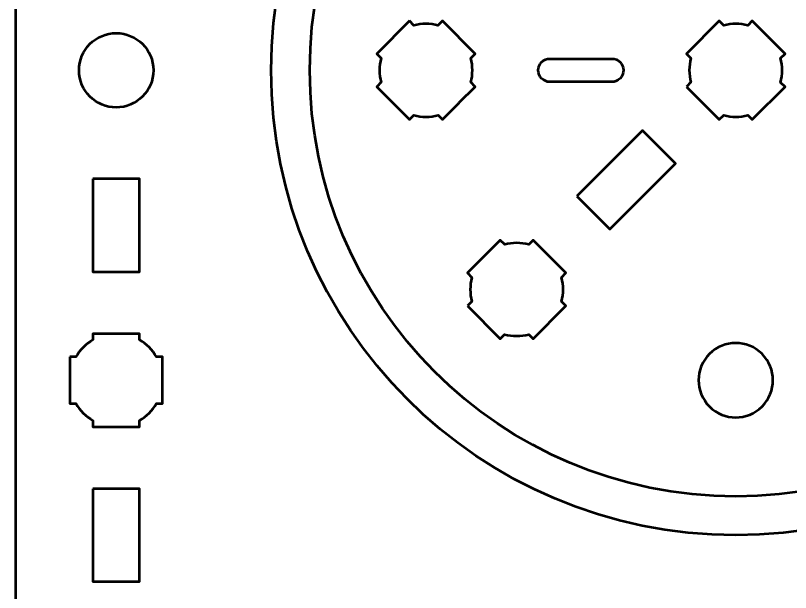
# Model space of a CAD drawing. Header units: centimetres. Extents: x -30.2 to 9.2, y -21.5 to -8.2.
# Drawn here: x -30.15 to -25.15, y -18.22 to -14.5 of the extents above; entities that cross this region are included whole.
import ezdxf

# ---------------------------------------------------------------- set-up
doc = ezdxf.new("R2010")
doc.units = ezdxf.units.CM
doc.header["$MEASUREMENT"] = 0
doc.layers.add('Layer 1', color=7, linetype='Continuous')

msp = doc.modelspace()

# ---------------------------------------------------------------- linework, layer by layer
at = {"layer": 'Layer 1', "lineweight": 53}
for centre, major_axis in [((-25.50001, -14.85001), (0, 3)), ((-25.5, -14.85), (0, 2.75)), ((-29.5, -14.84998), (0, 0.24))]:
    msp.add_ellipse(centre, major_axis=major_axis, ratio=1, dxfattribs=at)
for points, knots in [([(-29.64995, -8.19995), (-29.64995, -8.19995), (-21.35005, -8.19995), (-21.35005, -8.19995), (-21.35005, -8.19995), (-21.07305, -8.19995), (-20.84995, -8.42305), (-20.84995, -8.70005), (-20.84995, -8.70005), (-20.84995, -8.70005), (-20.84995, -20.99995), (-20.84995, -20.99995), (-20.84995, -20.99995), (-20.84995, -21.27695), (-21.07305, -21.50005), (-21.35005, -21.50005), (-21.35005, -21.50005), (-21.35005, -21.50005), (-29.64995, -21.50005), (-29.64995, -21.50005), (-29.64995, -21.50005), (-29.92695, -21.50005), (-30.15005, -21.27695), (-30.15005, -20.99995), (-30.15005, -20.99995), (-30.15005, -20.99995), (-30.15005, -8.70005), (-30.15005, -8.70005), (-30.15005, -8.70005), (-30.15005, -8.42305), (-29.92695, -8.19995), (-29.64995, -8.19995)], [0, 0, 0, 0, 0.125, 0.125, 0.125, 0.125, 0.25, 0.25, 0.25, 0.25, 0.375, 0.375, 0.375, 0.375, 0.5, 0.5, 0.5, 0.5, 0.625, 0.625, 0.625, 0.625, 0.75, 0.75, 0.75, 0.75, 0.875, 0.875, 0.875, 0.875, 1, 1, 1, 1]), ([(-27.60606, -14.53179), (-27.60606, -14.53179), (-27.57763, -14.56021), (-27.57763, -14.56021), (-27.57763, -14.56021), (-27.52683, -14.54664), (-27.47317, -14.54666), (-27.42237, -14.56023), (-27.42237, -14.56023), (-27.42237, -14.56023), (-27.39393, -14.53179), (-27.39393, -14.53179), (-27.39393, -14.53179), (-27.39393, -14.53179), (-27.1818, -14.74392), (-27.1818, -14.74392), (-27.1818, -14.74392), (-27.1818, -14.74392), (-27.21021, -14.77234), (-27.21021, -14.77234), (-27.21021, -14.77234), (-27.19664, -14.82315), (-27.19661, -14.87685), (-27.21016, -14.92768), (-27.21016, -14.92768), (-27.21016, -14.92768), (-27.1818, -14.95605), (-27.1818, -14.95605), (-27.1818, -14.95605), (-27.1818, -14.95605), (-27.28462, -15.05888), (-27.28462, -15.05888), (-27.28462, -15.05888), (-27.28462, -15.05888), (-27.28787, -15.06221), (-27.28787, -15.06221), (-27.28787, -15.06221), (-27.28787, -15.06221), (-27.29119, -15.06545), (-27.29119, -15.06545), (-27.29119, -15.06545), (-27.29119, -15.06545), (-27.39393, -15.16818), (-27.39393, -15.16818), (-27.39393, -15.16818), (-27.39393, -15.16818), (-27.42226, -15.13985), (-27.42226, -15.13985), (-27.42226, -15.13985), (-27.47312, -15.15344), (-27.52686, -15.15345), (-27.57773, -15.13986), (-27.57773, -15.13986), (-27.57773, -15.13986), (-27.60606, -15.16818), (-27.60606, -15.16818), (-27.60606, -15.16818), (-27.60606, -15.16818), (-27.70737, -15.06687), (-27.70737, -15.06687), (-27.70737, -15.06687), (-27.70737, -15.06687), (-27.71215, -15.06221), (-27.71215, -15.06221), (-27.71215, -15.06221), (-27.71215, -15.06221), (-27.71681, -15.05743), (-27.71681, -15.05743), (-27.71681, -15.05743), (-27.71681, -15.05743), (-27.81819, -14.95605), (-27.81819, -14.95605), (-27.81819, -14.95605), (-27.81819, -14.95605), (-27.78984, -14.9277), (-27.78984, -14.9277), (-27.78984, -14.9277), (-27.8034, -14.87685), (-27.80339, -14.82314), (-27.7898, -14.77231), (-27.7898, -14.77231), (-27.7898, -14.77231), (-27.81819, -14.74392), (-27.81819, -14.74392), (-27.81819, -14.74392), (-27.81819, -14.74392), (-27.60606, -14.53179), (-27.60606, -14.53179)], [0, 0, 0, 0, 0.0454545, 0.0454545, 0.0454545, 0.0454545, 0.0909091, 0.0909091, 0.0909091, 0.0909091, 0.1363636, 0.1363636, 0.1363636, 0.1363636, 0.1818182, 0.1818182, 0.1818182, 0.1818182, 0.2272727, 0.2272727, 0.2272727, 0.2272727, 0.2727273, 0.2727273, 0.2727273, 0.2727273, 0.3181818, 0.3181818, 0.3181818, 0.3181818, 0.3636364, 0.3636364, 0.3636364, 0.3636364, 0.4090909, 0.4090909, 0.4090909, 0.4090909, 0.4545455, 0.4545455, 0.4545455, 0.4545455, 0.5, 0.5, 0.5, 0.5, 0.5454545, 0.5454545, 0.5454545, 0.5454545, 0.5909091, 0.5909091, 0.5909091, 0.5909091, 0.6363636, 0.6363636, 0.6363636, 0.6363636, 0.6818182, 0.6818182, 0.6818182, 0.6818182, 0.7272727, 0.7272727, 0.7272727, 0.7272727, 0.7727273, 0.7727273, 0.7727273, 0.7727273, 0.8181818, 0.8181818, 0.8181818, 0.8181818, 0.8636364, 0.8636364, 0.8636364, 0.8636364, 0.9090909, 0.9090909, 0.9090909, 0.9090909, 0.9545455, 0.9545455, 0.9545455, 0.9545455, 1, 1, 1, 1]), ([(-25.8182, -14.95606), (-25.8182, -14.95606), (-25.78978, -14.92763), (-25.78978, -14.92763), (-25.78978, -14.92763), (-25.80335, -14.87683), (-25.80333, -14.82317), (-25.78976, -14.77237), (-25.78976, -14.77237), (-25.78976, -14.77237), (-25.8182, -14.74393), (-25.8182, -14.74393), (-25.8182, -14.74393), (-25.8182, -14.74393), (-25.60607, -14.5318), (-25.60607, -14.5318), (-25.60607, -14.5318), (-25.60607, -14.5318), (-25.57765, -14.56021), (-25.57765, -14.56021), (-25.57765, -14.56021), (-25.52684, -14.54664), (-25.47314, -14.54661), (-25.42231, -14.56016), (-25.42231, -14.56016), (-25.42231, -14.56016), (-25.39394, -14.5318), (-25.39394, -14.5318), (-25.39394, -14.5318), (-25.39394, -14.5318), (-25.29111, -14.63462), (-25.29111, -14.63462), (-25.29111, -14.63462), (-25.29111, -14.63462), (-25.28778, -14.63787), (-25.28778, -14.63787), (-25.28778, -14.63787), (-25.28778, -14.63787), (-25.28454, -14.64119), (-25.28454, -14.64119), (-25.28454, -14.64119), (-25.28454, -14.64119), (-25.18181, -14.74393), (-25.18181, -14.74393), (-25.18181, -14.74393), (-25.18181, -14.74393), (-25.21014, -14.77226), (-25.21014, -14.77226), (-25.21014, -14.77226), (-25.19655, -14.82312), (-25.19654, -14.87686), (-25.21013, -14.92773), (-25.21013, -14.92773), (-25.21013, -14.92773), (-25.18181, -14.95606), (-25.18181, -14.95606), (-25.18181, -14.95606), (-25.18181, -14.95606), (-25.28312, -15.05737), (-25.28312, -15.05737), (-25.28312, -15.05737), (-25.28312, -15.05737), (-25.28778, -15.06215), (-25.28778, -15.06215), (-25.28778, -15.06215), (-25.28778, -15.06215), (-25.29256, -15.06681), (-25.29256, -15.06681), (-25.29256, -15.06681), (-25.29256, -15.06681), (-25.39394, -15.16819), (-25.39394, -15.16819), (-25.39394, -15.16819), (-25.39394, -15.16819), (-25.42229, -15.13984), (-25.42229, -15.13984), (-25.42229, -15.13984), (-25.47314, -15.1534), (-25.52685, -15.15339), (-25.57768, -15.1398), (-25.57768, -15.1398), (-25.57768, -15.1398), (-25.60607, -15.16819), (-25.60607, -15.16819), (-25.60607, -15.16819), (-25.60607, -15.16819), (-25.8182, -14.95606), (-25.8182, -14.95606)], [0, 0, 0, 0, 0.0454545, 0.0454545, 0.0454545, 0.0454545, 0.0909091, 0.0909091, 0.0909091, 0.0909091, 0.1363636, 0.1363636, 0.1363636, 0.1363636, 0.1818182, 0.1818182, 0.1818182, 0.1818182, 0.2272727, 0.2272727, 0.2272727, 0.2272727, 0.2727273, 0.2727273, 0.2727273, 0.2727273, 0.3181818, 0.3181818, 0.3181818, 0.3181818, 0.3636364, 0.3636364, 0.3636364, 0.3636364, 0.4090909, 0.4090909, 0.4090909, 0.4090909, 0.4545455, 0.4545455, 0.4545455, 0.4545455, 0.5, 0.5, 0.5, 0.5, 0.5454545, 0.5454545, 0.5454545, 0.5454545, 0.5909091, 0.5909091, 0.5909091, 0.5909091, 0.6363636, 0.6363636, 0.6363636, 0.6363636, 0.6818182, 0.6818182, 0.6818182, 0.6818182, 0.7272727, 0.7272727, 0.7272727, 0.7272727, 0.7727273, 0.7727273, 0.7727273, 0.7727273, 0.8181818, 0.8181818, 0.8181818, 0.8181818, 0.8636364, 0.8636364, 0.8636364, 0.8636364, 0.9090909, 0.9090909, 0.9090909, 0.9090909, 0.9545455, 0.9545455, 0.9545455, 0.9545455, 1, 1, 1, 1]), ([(-26.69999, -14.775), (-26.7414, -14.775), (-26.77499, -14.80859), (-26.77499, -14.85), (-26.77499, -14.85), (-26.77499, -14.89141), (-26.7414, -14.925), (-26.69999, -14.925), (-26.69999, -14.925), (-26.69999, -14.925), (-26.29999, -14.925), (-26.29999, -14.925), (-26.29999, -14.925), (-26.25858, -14.925), (-26.22499, -14.89141), (-26.22499, -14.85), (-26.22499, -14.85), (-26.22499, -14.80859), (-26.25858, -14.775), (-26.29999, -14.775), (-26.29999, -14.775), (-26.29999, -14.775), (-26.69999, -14.775), (-26.69999, -14.775)], [0, 0, 0, 0, 0.1666667, 0.1666667, 0.1666667, 0.1666667, 0.3333333, 0.3333333, 0.3333333, 0.3333333, 0.5, 0.5, 0.5, 0.5, 0.6666667, 0.6666667, 0.6666667, 0.6666667, 0.8333333, 0.8333333, 0.8333333, 0.8333333, 1, 1, 1, 1]), ([(-26.52535, -15.66322), (-26.52535, -15.66322), (-26.10108, -15.23895), (-26.10108, -15.23895), (-26.10108, -15.23895), (-26.10108, -15.23895), (-25.88895, -15.45109), (-25.88895, -15.45109), (-25.88895, -15.45109), (-25.88895, -15.45109), (-26.31322, -15.87536), (-26.31322, -15.87536), (-26.31322, -15.87536), (-26.31322, -15.87536), (-26.52535, -15.66322), (-26.52535, -15.66322)], [0, 0, 0, 0, 0.25, 0.25, 0.25, 0.25, 0.5, 0.5, 0.5, 0.5, 0.75, 0.75, 0.75, 0.75, 1, 1, 1, 1]), ([(-29.64995, -15.55003), (-29.64995, -15.55003), (-29.34995, -15.55003), (-29.34995, -15.55003), (-29.34995, -15.55003), (-29.34995, -15.55003), (-29.34995, -16.15003), (-29.34995, -16.15003), (-29.34995, -16.15003), (-29.34995, -16.15003), (-29.64995, -16.15003), (-29.64995, -16.15003), (-29.64995, -16.15003), (-29.64995, -16.15003), (-29.64995, -15.55003), (-29.64995, -15.55003)], [0, 0, 0, 0, 0.25, 0.25, 0.25, 0.25, 0.5, 0.5, 0.5, 0.5, 0.75, 0.75, 0.75, 0.75, 1, 1, 1, 1]), ([(-27.23242, -16.37027), (-27.23242, -16.37027), (-27.204, -16.34184), (-27.204, -16.34184), (-27.204, -16.34184), (-27.21757, -16.29104), (-27.21755, -16.23738), (-27.20398, -16.18658), (-27.20398, -16.18658), (-27.20398, -16.18658), (-27.23242, -16.15814), (-27.23242, -16.15814), (-27.23242, -16.15814), (-27.23242, -16.15814), (-27.02029, -15.94601), (-27.02029, -15.94601), (-27.02029, -15.94601), (-27.02029, -15.94601), (-26.99187, -15.97442), (-26.99187, -15.97442), (-26.99187, -15.97442), (-26.94106, -15.96085), (-26.88736, -15.96082), (-26.83653, -15.97437), (-26.83653, -15.97437), (-26.83653, -15.97437), (-26.80816, -15.94601), (-26.80816, -15.94601), (-26.80816, -15.94601), (-26.80816, -15.94601), (-26.70533, -16.04883), (-26.70533, -16.04883), (-26.70533, -16.04883), (-26.70533, -16.04883), (-26.702, -16.05208), (-26.702, -16.05208), (-26.702, -16.05208), (-26.702, -16.05208), (-26.69876, -16.0554), (-26.69876, -16.0554), (-26.69876, -16.0554), (-26.69876, -16.0554), (-26.59603, -16.15814), (-26.59603, -16.15814), (-26.59603, -16.15814), (-26.59603, -16.15814), (-26.62436, -16.18647), (-26.62436, -16.18647), (-26.62436, -16.18647), (-26.61077, -16.23733), (-26.61076, -16.29107), (-26.62435, -16.34194), (-26.62435, -16.34194), (-26.62435, -16.34194), (-26.59603, -16.37027), (-26.59603, -16.37027), (-26.59603, -16.37027), (-26.59603, -16.37027), (-26.69734, -16.47158), (-26.69734, -16.47158), (-26.69734, -16.47158), (-26.69734, -16.47158), (-26.702, -16.47636), (-26.702, -16.47636), (-26.702, -16.47636), (-26.702, -16.47636), (-26.70678, -16.48102), (-26.70678, -16.48102), (-26.70678, -16.48102), (-26.70678, -16.48102), (-26.80816, -16.5824), (-26.80816, -16.5824), (-26.80816, -16.5824), (-26.80816, -16.5824), (-26.83651, -16.55405), (-26.83651, -16.55405), (-26.83651, -16.55405), (-26.88736, -16.56761), (-26.94107, -16.5676), (-26.9919, -16.55401), (-26.9919, -16.55401), (-26.9919, -16.55401), (-27.02029, -16.5824), (-27.02029, -16.5824), (-27.02029, -16.5824), (-27.02029, -16.5824), (-27.23242, -16.37027), (-27.23242, -16.37027)], [0, 0, 0, 0, 0.0454545, 0.0454545, 0.0454545, 0.0454545, 0.0909091, 0.0909091, 0.0909091, 0.0909091, 0.1363636, 0.1363636, 0.1363636, 0.1363636, 0.1818182, 0.1818182, 0.1818182, 0.1818182, 0.2272727, 0.2272727, 0.2272727, 0.2272727, 0.2727273, 0.2727273, 0.2727273, 0.2727273, 0.3181818, 0.3181818, 0.3181818, 0.3181818, 0.3636364, 0.3636364, 0.3636364, 0.3636364, 0.4090909, 0.4090909, 0.4090909, 0.4090909, 0.4545455, 0.4545455, 0.4545455, 0.4545455, 0.5, 0.5, 0.5, 0.5, 0.5454545, 0.5454545, 0.5454545, 0.5454545, 0.5909091, 0.5909091, 0.5909091, 0.5909091, 0.6363636, 0.6363636, 0.6363636, 0.6363636, 0.6818182, 0.6818182, 0.6818182, 0.6818182, 0.7272727, 0.7272727, 0.7272727, 0.7272727, 0.7727273, 0.7727273, 0.7727273, 0.7727273, 0.8181818, 0.8181818, 0.8181818, 0.8181818, 0.8636364, 0.8636364, 0.8636364, 0.8636364, 0.9090909, 0.9090909, 0.9090909, 0.9090909, 0.9545455, 0.9545455, 0.9545455, 0.9545455, 1, 1, 1, 1]), ([(-29.80001, -16.69997), (-29.80001, -16.69997), (-29.75981, -16.69997), (-29.75981, -16.69997), (-29.75981, -16.69997), (-29.73348, -16.65445), (-29.69552, -16.61652), (-29.65001, -16.59019), (-29.65001, -16.59019), (-29.65001, -16.59019), (-29.65001, -16.54997), (-29.65001, -16.54997), (-29.65001, -16.54997), (-29.65001, -16.54997), (-29.35001, -16.54997), (-29.35001, -16.54997), (-29.35001, -16.54997), (-29.35001, -16.54997), (-29.35001, -16.59016), (-29.35001, -16.59016), (-29.35001, -16.59016), (-29.30448, -16.61649), (-29.26649, -16.65444), (-29.24013, -16.69997), (-29.24013, -16.69997), (-29.24013, -16.69997), (-29.20001, -16.69997), (-29.20001, -16.69997), (-29.20001, -16.69997), (-29.20001, -16.69997), (-29.20001, -16.84539), (-29.20001, -16.84539), (-29.20001, -16.84539), (-29.20001, -16.84539), (-29.19995, -16.85004), (-29.19995, -16.85004), (-29.19995, -16.85004), (-29.19995, -16.85004), (-29.20001, -16.85468), (-29.20001, -16.85468), (-29.20001, -16.85468), (-29.20001, -16.85468), (-29.20001, -16.99997), (-29.20001, -16.99997), (-29.20001, -16.99997), (-29.20001, -16.99997), (-29.24008, -16.99997), (-29.24008, -16.99997), (-29.24008, -16.99997), (-29.26643, -17.04554), (-29.30443, -17.08355), (-29.35001, -17.10991), (-29.35001, -17.10991), (-29.35001, -17.10991), (-29.35001, -17.14997), (-29.35001, -17.14997), (-29.35001, -17.14997), (-29.35001, -17.14997), (-29.49329, -17.14997), (-29.49329, -17.14997), (-29.49329, -17.14997), (-29.49329, -17.14997), (-29.49996, -17.15005), (-29.49996, -17.15005), (-29.49996, -17.15005), (-29.49996, -17.15005), (-29.50664, -17.14997), (-29.50664, -17.14997), (-29.50664, -17.14997), (-29.50664, -17.14997), (-29.65001, -17.14997), (-29.65001, -17.14997), (-29.65001, -17.14997), (-29.65001, -17.14997), (-29.65001, -17.10987), (-29.65001, -17.10987), (-29.65001, -17.10987), (-29.69555, -17.08351), (-29.73353, -17.04552), (-29.75986, -16.99997), (-29.75986, -16.99997), (-29.75986, -16.99997), (-29.80001, -16.99997), (-29.80001, -16.99997), (-29.80001, -16.99997), (-29.80001, -16.99997), (-29.80001, -16.69997), (-29.80001, -16.69997)], [0, 0, 0, 0, 0.0454545, 0.0454545, 0.0454545, 0.0454545, 0.0909091, 0.0909091, 0.0909091, 0.0909091, 0.1363636, 0.1363636, 0.1363636, 0.1363636, 0.1818182, 0.1818182, 0.1818182, 0.1818182, 0.2272727, 0.2272727, 0.2272727, 0.2272727, 0.2727273, 0.2727273, 0.2727273, 0.2727273, 0.3181818, 0.3181818, 0.3181818, 0.3181818, 0.3636364, 0.3636364, 0.3636364, 0.3636364, 0.4090909, 0.4090909, 0.4090909, 0.4090909, 0.4545455, 0.4545455, 0.4545455, 0.4545455, 0.5, 0.5, 0.5, 0.5, 0.5454545, 0.5454545, 0.5454545, 0.5454545, 0.5909091, 0.5909091, 0.5909091, 0.5909091, 0.6363636, 0.6363636, 0.6363636, 0.6363636, 0.6818182, 0.6818182, 0.6818182, 0.6818182, 0.7272727, 0.7272727, 0.7272727, 0.7272727, 0.7727273, 0.7727273, 0.7727273, 0.7727273, 0.8181818, 0.8181818, 0.8181818, 0.8181818, 0.8636364, 0.8636364, 0.8636364, 0.8636364, 0.9090909, 0.9090909, 0.9090909, 0.9090909, 0.9545455, 0.9545455, 0.9545455, 0.9545455, 1, 1, 1, 1]), ([(-25.66971, -16.68028), (-25.57599, -16.58656), (-25.42399, -16.58656), (-25.33027, -16.68028), (-25.33027, -16.68028), (-25.23655, -16.774), (-25.23655, -16.926), (-25.33027, -17.01972), (-25.33027, -17.01972), (-25.42399, -17.11344), (-25.57599, -17.11344), (-25.66971, -17.01972), (-25.66971, -17.01972), (-25.76343, -16.926), (-25.76343, -16.774), (-25.66971, -16.68028)], [0, 0, 0, 0, 0.25, 0.25, 0.25, 0.25, 0.5, 0.5, 0.5, 0.5, 0.75, 0.75, 0.75, 0.75, 1, 1, 1, 1]), ([(-29.64995, -17.55), (-29.64995, -17.55), (-29.34995, -17.55), (-29.34995, -17.55), (-29.34995, -17.55), (-29.34995, -17.55), (-29.34995, -18.15), (-29.34995, -18.15), (-29.34995, -18.15), (-29.34995, -18.15), (-29.64995, -18.15), (-29.64995, -18.15), (-29.64995, -18.15), (-29.64995, -18.15), (-29.64995, -17.55), (-29.64995, -17.55)], [0, 0, 0, 0, 0.25, 0.25, 0.25, 0.25, 0.5, 0.5, 0.5, 0.5, 0.75, 0.75, 0.75, 0.75, 1, 1, 1, 1])]:
    msp.add_open_spline(points, degree=3, knots=knots, dxfattribs=at)

doc.saveas('drawing.dxf')
